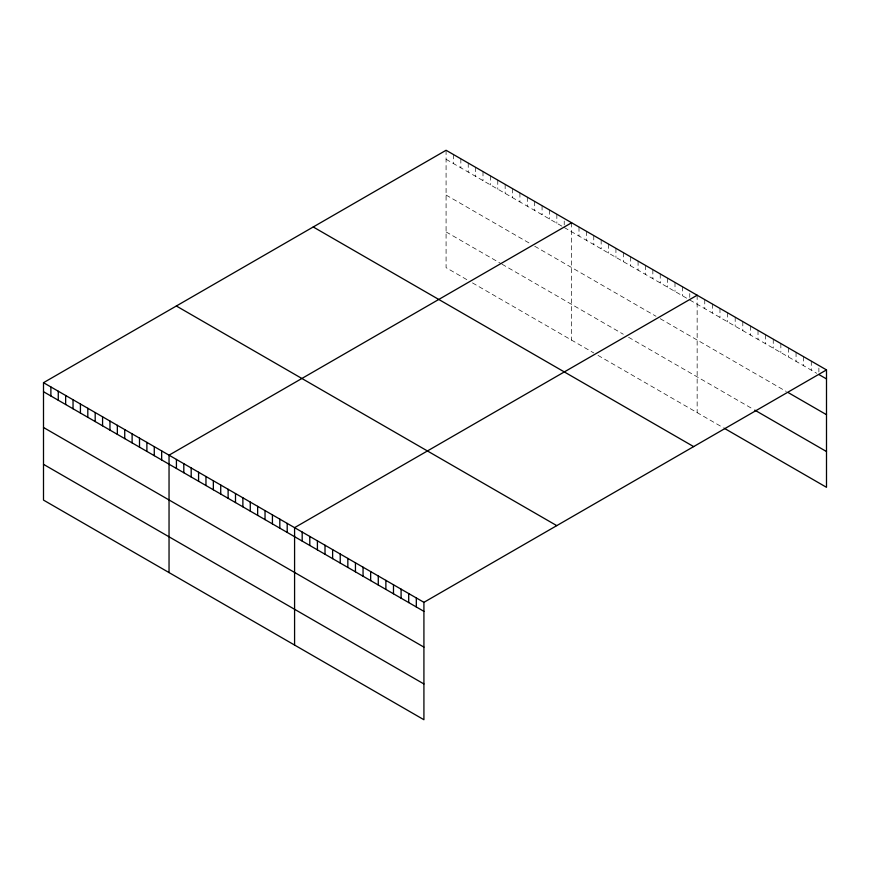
<?xml version="1.0" encoding="UTF-8"?>
<svg xmlns="http://www.w3.org/2000/svg" width="870" height="870" viewBox="0 0 870 870"><rect width="100%" height="100%" fill="white"/><g stroke="black" fill="none" stroke-linecap="round" stroke-linejoin="round"><path stroke-width="0.65" stroke-dasharray="4.35 3.26" d="M446.082 150.271L446.082 267.666L468.234 280.455M446.082 159.297L562.118 226.287M564.228 227.505L687.659 298.769M689.769 299.987L816.712 373.284M446.082 195.054L530.472 243.785M534.691 246.221L656.013 316.267M660.232 318.703L786.284 391.478M446.082 231.909L500.935 263.577M501.99 264.186L623.311 334.232M628.586 337.277L753.681 409.498M472.453 282.891L593.775 352.937M597.994 355.373L723.242 427.692M818.887 368.086L818.887 371.958M811.286 361.115L811.286 370.142M803.673 356.722L803.673 365.748M796.061 352.339L796.061 361.354M788.459 347.946L788.459 356.961M780.847 343.552L780.847 352.567M773.245 339.159L773.245 348.185M765.633 334.765L765.633 343.791M758.02 330.372L758.02 339.398M750.418 325.978L750.418 335.004M742.806 321.585L742.806 330.611M735.193 317.191L735.193 326.217M727.592 312.798L727.592 321.824M719.979 308.404L719.979 317.43M712.378 304.011L712.378 313.037M704.765 299.617L704.765 308.643M697.153 295.234L697.153 412.63M689.769 293.549L689.769 297.409M682.385 286.698L682.385 295.724M675 282.435L675 291.461M667.616 278.172L667.616 287.198M660.232 273.909L660.232 282.935M652.848 269.646L652.848 278.672M645.464 265.383L645.464 274.409M638.08 261.12L638.08 270.146M630.696 256.857L630.696 265.883M623.311 252.594L623.311 261.62M615.927 248.331L615.927 257.357M608.543 244.068L608.543 253.094M601.159 239.805L601.159 248.831M593.775 235.542L593.775 244.568M586.391 231.279L586.391 240.305M579.007 227.016L579.007 236.042M571.623 222.753L571.623 340.148M564.228 221.067L564.228 224.928M556.843 214.227L556.843 223.242M549.459 209.964L549.459 218.979M542.075 205.701L542.075 214.716M534.691 201.438L534.691 210.453M527.307 197.164L527.307 206.19M519.923 192.901L519.923 201.927M512.539 188.638L512.539 197.664M505.155 184.375L505.155 193.401M497.77 180.112L497.77 189.138M490.386 175.849L490.386 184.875M483.002 171.586L483.002 180.612M475.618 167.323L475.618 176.349M468.234 163.06L468.234 172.086M460.85 158.797L460.85 167.823M453.466 154.534L453.466 163.56"/><path stroke-width="1.3" d="M43.5 382.691L423.918 602.334L423.918 719.729L43.5 500.098L43.5 382.691L446.082 150.271L826.5 369.902L826.5 487.309L724.329 428.312M571.623 222.753L169.041 455.173L169.041 572.58M697.153 295.234L294.582 527.655L294.582 645.051M423.918 602.334L826.5 369.902M818.887 374.535L826.5 378.928M788.459 392.729L826.5 414.696M754.768 410.118L826.5 451.541M313.233 226.972L693.651 446.604M176.349 306.001L556.767 525.632M43.5 391.717L423.918 611.36M43.5 427.485L423.918 647.117M43.5 464.33L423.918 683.961M416.317 597.94L416.317 606.966M408.704 593.547L408.704 602.573M401.092 589.153L401.092 598.179M393.49 584.76L393.49 593.786M385.878 580.366L385.878 589.392M378.276 575.973L378.276 584.999M370.663 571.579L370.663 580.605M363.051 567.186L363.051 576.212M355.449 562.792L355.449 571.818M347.837 558.409L347.837 567.425M340.224 554.016L340.224 563.031M332.623 549.622L332.623 558.638M325.01 545.229L325.01 554.255M317.409 540.835L317.409 549.862M309.796 536.442L309.796 545.468M302.184 532.048L302.184 541.075M287.198 523.392L287.198 532.418M279.814 519.129L279.814 528.155M272.43 514.866L272.43 523.892M265.035 510.603L265.035 519.629M257.65 506.34L257.65 515.366M250.266 502.077L250.266 511.103M242.882 497.814L242.882 506.84M235.498 493.551L235.498 502.566M228.114 489.288L228.114 498.303M220.73 485.025L220.73 494.04M213.346 480.762L213.346 489.777M205.962 476.499L205.962 485.514M198.577 472.225L198.577 481.251M191.193 467.962L191.193 476.988M183.809 463.699L183.809 472.725M176.425 459.436L176.425 468.462M161.657 450.91L161.657 459.936M154.273 446.647L154.273 455.673M146.889 442.384L146.889 451.41M139.504 438.121L139.504 447.147M132.12 433.858L132.12 442.884M124.736 429.595L124.736 438.621M117.341 425.332L117.341 434.358M109.957 421.069L109.957 430.095M102.573 416.806L102.573 425.832M95.189 412.543L95.189 421.569M87.805 408.28L87.805 417.306M80.421 404.017L80.421 413.043M73.036 399.754L73.036 408.769M65.652 395.491L65.652 404.506M58.268 391.228L58.268 400.243M50.884 386.965L50.884 395.98"/></g></svg>
